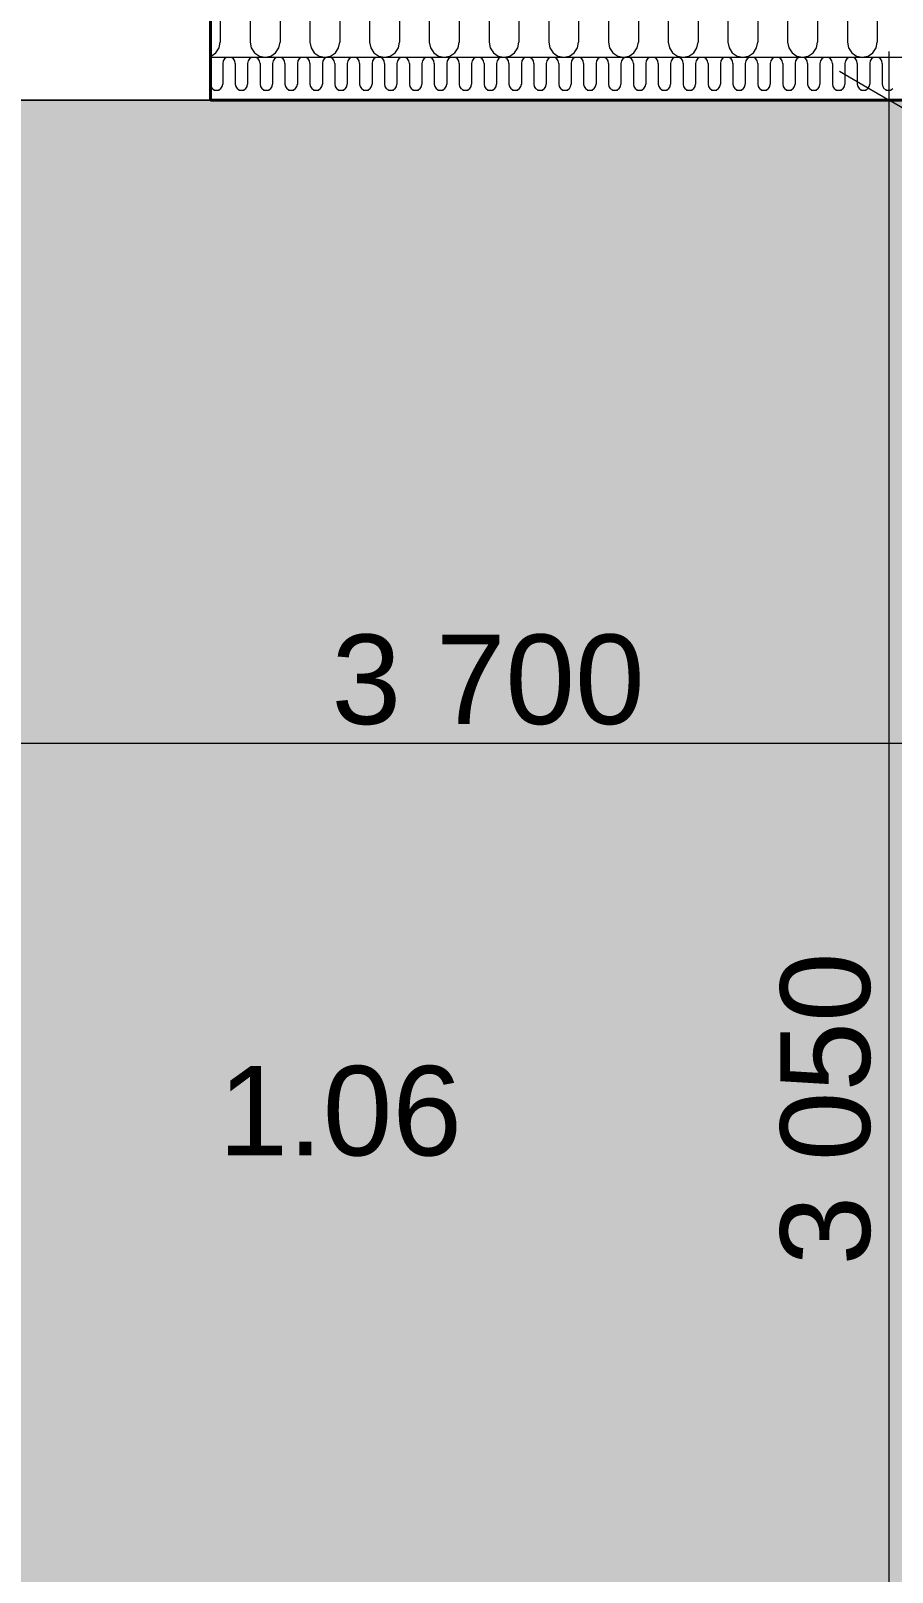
# Model space of a CAD drawing. Header units: millimetres. Extents: x -3100 to 17162, y -19566 to 10100.
# Drawn here: x 10379 to 11678, y 5181 to 7505 of the extents above; entities that cross this region are included whole.
import ezdxf

# ---------------------------------------------------------------- set-up
doc = ezdxf.new("R2010")
doc.units = ezdxf.units.MM
doc.header["$MEASUREMENT"] = 0
doc.linetypes.add('Wipeout_Contour', pattern=[1000, 0, -1000])
for name, color, linetype in [('Konstrukce - morfy', 7, 'Continuous'), ('Konstrukce - svislé nosné', 7, 'Continuous'), ('Konstrukce – Dělicí čáry vrstev', 7, 'Continuous'), ('Kóty - SP', 7, 'Continuous'), ('Otvory – Okna', 7, 'Continuous'), ('Výplně – Řezové', 7, 'Continuous'), ('Zóny', 7, 'Continuous')]:
    doc.layers.add(name, color=color, linetype=linetype)
doc.styles.add('GENEROVANÝ_STYL_1', font='Arial.ttf')
doc.styles.add('GENEROVANÝ_STYL_2', font='Arial.ttf')
doc.dimstyles.new('GENEROVANÝ_STYL__1', dxfattribs={"dimtxt": 134.999996, "dimasz": 114, "dimexe": 0.18, "dimexo": 0.0625, "dimgap": 0, "dimtad": 1, "dimtih": 1, "dimtoh": 1, "dimdec": 0, "dimzin": 0, "dimdsep": 46, "dimtxsty": 'GENEROVANÝ_STYL_1', "dimblk": 'ARROWHEAD_2', "dimblk1": 'ARROWHEAD_2', "dimblk2": 'ARROWHEAD_2', "dimcen": 0.09, "dimse1": 1, "dimse2": 1, "dimclrd": 256, "dimclre": 256, "dimclrt": 256, "dimazin": 0, "dimtfac": 1, "dimtdec": 4, "dimtmove": 0, "dimatfit": 3, "dimfxl": 1, "dimtolj": 1, "dimtzin": 0, "dimarcsym": 0})
doc.dimstyles.new('GENEROVANÝ_STYL__2', dxfattribs={"dimtxt": 134.999996, "dimasz": 114, "dimexe": 0.18, "dimexo": 0.0625, "dimgap": 0, "dimtad": 1, "dimdec": 0, "dimzin": 0, "dimdsep": 46, "dimtxsty": 'GENEROVANÝ_STYL_1', "dimblk": 'ARROWHEAD_2', "dimblk1": 'ARROWHEAD_2', "dimblk2": 'ARROWHEAD_2', "dimcen": 0.09, "dimse1": 1, "dimse2": 1, "dimclrd": 256, "dimclre": 256, "dimclrt": 256, "dimazin": 0, "dimtfac": 1, "dimtdec": 4, "dimtmove": 0, "dimatfit": 3, "dimfxl": 1, "dimtolj": 1, "dimtzin": 0, "dimarcsym": 0})
doc.dimstyles.new('GENEROVANÝ_STYL__3', dxfattribs={"dimtxt": 134.999996, "dimasz": 114, "dimexe": 0.18, "dimexo": 0.0625, "dimgap": 0, "dimtad": 1, "dimdec": 0, "dimzin": 0, "dimdsep": 46, "dimtxsty": 'GENEROVANÝ_STYL_1', "dimblk": 'ARROWHEAD_2', "dimblk1": 'ARROWHEAD_2', "dimblk2": 'ARROWHEAD_2', "dimcen": 0.09, "dimse1": 1, "dimse2": 1, "dimclrd": 256, "dimclre": 256, "dimclrt": 256, "dimazin": 0, "dimtfac": 1, "dimtdec": 4, "dimtmove": 2, "dimatfit": 3, "dimfxl": 1, "dimtolj": 1, "dimtzin": 0, "dimarcsym": 0})

# ---------------------------------------------------------------- blocks, each defined once
blk = doc.blocks.new('Pokoj 1_1.06_4', base_point=(10597.2, 6204))
at = {"layer": 'Zóny', "linetype": 'Continuous', "lineweight": 0, "true_color": 0xffffff}
blk.add_hatch(color=7, dxfattribs=at).paths.add_polyline_path([(9000, 7400), (9000, 4350), (12700, 4350), (12700, 7400)])
blk = doc.blocks.new('*X50')
at = {"layer": 'Výplně – Řezové', "color": 53, "linetype": 'Continuous', "lineweight": 13, "true_color": 0xeccf4f}
for p, q in [((10671.5, 7462.3), (10669.5, 7459.2)), ((10674.5, 7464.3), (10671.5, 7462.3)), ((10678.1, 7465), (10674.5, 7464.3)), ((10681.7, 7464.3), (10678.1, 7465)), ((10684.8, 7462.3), (10681.7, 7464.3)), ((10686.8, 7459.2), (10684.8, 7462.3)), ((10709, 7462.3), (10707, 7459.2)), ((10712, 7464.3), (10709, 7462.3)), ((10715.6, 7465), (10712, 7464.3)), ((10719.2, 7464.3), (10715.6, 7465)), ((10722.3, 7462.3), (10719.2, 7464.3)), ((10724.3, 7459.2), (10722.3, 7462.3)), ((10746.5, 7462.3), (10744.5, 7459.2)), ((10749.5, 7464.3), (10746.5, 7462.3)), ((10753.1, 7465), (10749.5, 7464.3)), ((10756.7, 7464.3), (10753.1, 7465)), ((10759.8, 7462.3), (10756.7, 7464.3)), ((10761.8, 7459.2), (10759.8, 7462.3)), ((10784, 7462.3), (10782, 7459.2)), ((10787, 7464.3), (10784, 7462.3)), ((10790.6, 7465), (10787, 7464.3)), ((10794.2, 7464.3), (10790.6, 7465)), ((10797.3, 7462.3), (10794.2, 7464.3)), ((10799.3, 7459.2), (10797.3, 7462.3)), ((10821.5, 7462.3), (10819.5, 7459.2)), ((10824.5, 7464.3), (10821.5, 7462.3)), ((10828.1, 7465), (10824.5, 7464.3)), ((10831.7, 7464.3), (10828.1, 7465)), ((10834.8, 7462.3), (10831.7, 7464.3)), ((10836.8, 7459.2), (10834.8, 7462.3)), ((10859, 7462.3), (10857, 7459.2)), ((10862, 7464.3), (10859, 7462.3)), ((10865.6, 7465), (10862, 7464.3)), ((10869.2, 7464.3), (10865.6, 7465)), ((10872.3, 7462.3), (10869.2, 7464.3)), ((10874.3, 7459.2), (10872.3, 7462.3)), ((10896.5, 7462.3), (10894.5, 7459.2)), ((10899.5, 7464.3), (10896.5, 7462.3)), ((10903.1, 7465), (10899.5, 7464.3)), ((10906.7, 7464.3), (10903.1, 7465)), ((10909.8, 7462.3), (10906.7, 7464.3)), ((10911.8, 7459.2), (10909.8, 7462.3)), ((10934, 7462.3), (10932, 7459.2)), ((10937, 7464.3), (10934, 7462.3)), ((10940.6, 7465), (10937, 7464.3)), ((10944.2, 7464.3), (10940.6, 7465)), ((10947.3, 7462.3), (10944.2, 7464.3)), ((10949.3, 7459.2), (10947.3, 7462.3)), ((10971.5, 7462.3), (10969.5, 7459.2)), ((10974.5, 7464.3), (10971.5, 7462.3)), ((10978.1, 7465), (10974.5, 7464.3)), ((10981.7, 7464.3), (10978.1, 7465)), ((10984.8, 7462.3), (10981.7, 7464.3)), ((10986.8, 7459.2), (10984.8, 7462.3)), ((11009, 7462.3), (11007, 7459.2)), ((11012, 7464.3), (11009, 7462.3)), ((11015.6, 7465), (11012, 7464.3)), ((11019.2, 7464.3), (11015.6, 7465)), ((11022.3, 7462.3), (11019.2, 7464.3)), ((11024.3, 7459.2), (11022.3, 7462.3)), ((11046.5, 7462.3), (11044.5, 7459.2)), ((11049.5, 7464.3), (11046.5, 7462.3)), ((11053.1, 7465), (11049.5, 7464.3)), ((11056.7, 7464.3), (11053.1, 7465)), ((11059.8, 7462.3), (11056.7, 7464.3)), ((11061.8, 7459.2), (11059.8, 7462.3)), ((11084, 7462.3), (11082, 7459.2)), ((11087, 7464.3), (11084, 7462.3)), ((11090.6, 7465), (11087, 7464.3)), ((11094.2, 7464.3), (11090.6, 7465)), ((11097.3, 7462.3), (11094.2, 7464.3)), ((11099.3, 7459.2), (11097.3, 7462.3)), ((11121.5, 7462.3), (11119.5, 7459.2)), ((11124.5, 7464.3), (11121.5, 7462.3)), ((11128.1, 7465), (11124.5, 7464.3)), ((11131.7, 7464.3), (11128.1, 7465)), ((11134.8, 7462.3), (11131.7, 7464.3)), ((11136.8, 7459.2), (11134.8, 7462.3)), ((11159, 7462.3), (11157, 7459.2)), ((11162, 7464.3), (11159, 7462.3)), ((11165.6, 7465), (11162, 7464.3)), ((11169.2, 7464.3), (11165.6, 7465)), ((11172.3, 7462.3), (11169.2, 7464.3)), ((11174.3, 7459.2), (11172.3, 7462.3)), ((11196.5, 7462.3), (11194.5, 7459.2)), ((11199.5, 7464.3), (11196.5, 7462.3)), ((11203.1, 7465), (11199.5, 7464.3)), ((11206.7, 7464.3), (11203.1, 7465)), ((11209.8, 7462.3), (11206.7, 7464.3)), ((11211.8, 7459.2), (11209.8, 7462.3)), ((11234, 7462.3), (11232, 7459.2)), ((11237, 7464.3), (11234, 7462.3)), ((11240.6, 7465), (11237, 7464.3)), ((11244.2, 7464.3), (11240.6, 7465)), ((11247.3, 7462.3), (11244.2, 7464.3)), ((11249.3, 7459.2), (11247.3, 7462.3)), ((11271.5, 7462.3), (11269.5, 7459.2)), ((11274.5, 7464.3), (11271.5, 7462.3)), ((11278.1, 7465), (11274.5, 7464.3)), ((11281.7, 7464.3), (11278.1, 7465)), ((11284.8, 7462.3), (11281.7, 7464.3)), ((11286.8, 7459.2), (11284.8, 7462.3)), ((11309, 7462.3), (11307, 7459.2)), ((11312, 7464.3), (11309, 7462.3)), ((11315.6, 7465), (11312, 7464.3)), ((11319.2, 7464.3), (11315.6, 7465)), ((11322.3, 7462.3), (11319.2, 7464.3)), ((11324.3, 7459.2), (11322.3, 7462.3)), ((11346.5, 7462.3), (11344.5, 7459.2)), ((11349.5, 7464.3), (11346.5, 7462.3)), ((11353.1, 7465), (11349.5, 7464.3)), ((11356.7, 7464.3), (11353.1, 7465)), ((11359.8, 7462.3), (11356.7, 7464.3)), ((11361.8, 7459.2), (11359.8, 7462.3)), ((11384, 7462.3), (11382, 7459.2)), ((11387, 7464.3), (11384, 7462.3)), ((11390.6, 7465), (11387, 7464.3)), ((11394.2, 7464.3), (11390.6, 7465)), ((11397.3, 7462.3), (11394.2, 7464.3)), ((11399.3, 7459.2), (11397.3, 7462.3)), ((11421.5, 7462.3), (11419.5, 7459.2)), ((11424.5, 7464.3), (11421.5, 7462.3)), ((11428.1, 7465), (11424.5, 7464.3)), ((11431.7, 7464.3), (11428.1, 7465)), ((11434.8, 7462.3), (11431.7, 7464.3)), ((11436.8, 7459.2), (11434.8, 7462.3)), ((11459, 7462.3), (11457, 7459.2)), ((11462, 7464.3), (11459, 7462.3)), ((11465.6, 7465), (11462, 7464.3)), ((11469.2, 7464.3), (11465.6, 7465)), ((11472.3, 7462.3), (11469.2, 7464.3)), ((11474.3, 7459.2), (11472.3, 7462.3)), ((11496.5, 7462.3), (11494.5, 7459.2)), ((11499.5, 7464.3), (11496.5, 7462.3)), ((11503.1, 7465), (11499.5, 7464.3)), ((11506.7, 7464.3), (11503.1, 7465)), ((11509.8, 7462.3), (11506.7, 7464.3)), ((11511.8, 7459.2), (11509.8, 7462.3)), ((11534, 7462.3), (11532, 7459.2)), ((11537, 7464.3), (11534, 7462.3)), ((11540.6, 7465), (11537, 7464.3)), ((11544.2, 7464.3), (11540.6, 7465)), ((11547.3, 7462.3), (11544.2, 7464.3)), ((11549.3, 7459.2), (11547.3, 7462.3)), ((11571.5, 7462.3), (11569.5, 7459.2)), ((11574.5, 7464.3), (11571.5, 7462.3)), ((11578.1, 7465), (11574.5, 7464.3)), ((11581.7, 7464.3), (11578.1, 7465)), ((11584.8, 7462.3), (11581.7, 7464.3)), ((11586.8, 7459.2), (11584.8, 7462.3)), ((11609, 7462.3), (11607, 7459.2)), ((11612, 7464.3), (11609, 7462.3)), ((11615.6, 7465), (11612, 7464.3)), ((11619.2, 7464.3), (11615.6, 7465)), ((11622.3, 7462.3), (11619.2, 7464.3)), ((11624.3, 7459.2), (11622.3, 7462.3)), ((11646.5, 7462.3), (11644.5, 7459.2)), ((11649.5, 7464.3), (11646.5, 7462.3)), ((11653.1, 7465), (11649.5, 7464.3)), ((11656.7, 7464.3), (11653.1, 7465)), ((11659.8, 7462.3), (11656.7, 7464.3)), ((11661.8, 7459.2), (11659.8, 7462.3)), ((10650, 7455.6), (10650, 7424.4)), ((10669.5, 7459.2), (10668.8, 7455.6)), ((10668.8, 7455.6), (10668.8, 7424.4)), ((10687.5, 7455.6), (10686.8, 7459.2)), ((10687.5, 7455.6), (10687.5, 7424.4)), ((10707, 7459.2), (10706.2, 7455.6)), ((10706.2, 7455.6), (10706.2, 7424.4)), ((10725, 7455.6), (10724.3, 7459.2)), ((10725, 7455.6), (10725, 7424.4)), ((10744.5, 7459.2), (10743.8, 7455.6)), ((10743.8, 7455.6), (10743.8, 7424.4)), ((10762.5, 7455.6), (10761.8, 7459.2)), ((10762.5, 7455.6), (10762.5, 7424.4)), ((10782, 7459.2), (10781.2, 7455.6)), ((10781.2, 7455.6), (10781.2, 7424.4)), ((10800, 7455.6), (10799.3, 7459.2)), ((10800, 7455.6), (10800, 7424.4)), ((10819.5, 7459.2), (10818.8, 7455.6)), ((10818.8, 7455.6), (10818.8, 7424.4)), ((10837.5, 7455.6), (10836.8, 7459.2)), ((10837.5, 7455.6), (10837.5, 7424.4)), ((10857, 7459.2), (10856.2, 7455.6)), ((10856.2, 7455.6), (10856.2, 7424.4)), ((10875, 7455.6), (10874.3, 7459.2)), ((10875, 7455.6), (10875, 7424.4)), ((10894.5, 7459.2), (10893.8, 7455.6)), ((10893.8, 7455.6), (10893.8, 7424.4)), ((10912.5, 7455.6), (10911.8, 7459.2)), ((10912.5, 7455.6), (10912.5, 7424.4)), ((10932, 7459.2), (10931.2, 7455.6)), ((10931.2, 7455.6), (10931.2, 7424.4)), ((10950, 7455.6), (10949.3, 7459.2)), ((10950, 7455.6), (10950, 7424.4)), ((10969.5, 7459.2), (10968.8, 7455.6)), ((10968.8, 7455.6), (10968.8, 7424.4)), ((10987.5, 7455.6), (10986.8, 7459.2)), ((10987.5, 7455.6), (10987.5, 7424.4)), ((11007, 7459.2), (11006.2, 7455.6)), ((11006.2, 7455.6), (11006.2, 7424.4)), ((11025, 7455.6), (11024.3, 7459.2)), ((11025, 7455.6), (11025, 7424.4)), ((11044.5, 7459.2), (11043.8, 7455.6)), ((11043.8, 7455.6), (11043.8, 7424.4)), ((11062.5, 7455.6), (11061.8, 7459.2)), ((11062.5, 7455.6), (11062.5, 7424.4)), ((11082, 7459.2), (11081.2, 7455.6)), ((11081.2, 7455.6), (11081.2, 7424.4)), ((11100, 7455.6), (11099.3, 7459.2)), ((11100, 7455.6), (11100, 7424.4)), ((11119.5, 7459.2), (11118.7, 7455.6)), ((11118.7, 7455.6), (11118.7, 7424.4)), ((11137.5, 7455.6), (11136.8, 7459.2)), ((11137.5, 7455.6), (11137.5, 7424.4)), ((11157, 7459.2), (11156.2, 7455.6)), ((11156.2, 7455.6), (11156.2, 7424.4)), ((11175, 7455.6), (11174.3, 7459.2)), ((11175, 7455.6), (11175, 7424.4)), ((11194.5, 7459.2), (11193.7, 7455.6)), ((11193.7, 7455.6), (11193.7, 7424.4)), ((11212.5, 7455.6), (11211.8, 7459.2)), ((11212.5, 7455.6), (11212.5, 7424.4)), ((11232, 7459.2), (11231.2, 7455.6)), ((11231.2, 7455.6), (11231.2, 7424.4)), ((11250, 7455.6), (11249.3, 7459.2)), ((11250, 7455.6), (11250, 7424.4)), ((11269.5, 7459.2), (11268.7, 7455.6)), ((11268.7, 7455.6), (11268.7, 7424.4)), ((11287.5, 7455.6), (11286.8, 7459.2)), ((11287.5, 7455.6), (11287.5, 7424.4)), ((11307, 7459.2), (11306.2, 7455.6)), ((11306.2, 7455.6), (11306.2, 7424.4)), ((11325, 7455.6), (11324.3, 7459.2)), ((11325, 7455.6), (11325, 7424.4)), ((11344.5, 7459.2), (11343.7, 7455.6)), ((11343.7, 7455.6), (11343.7, 7424.4)), ((11362.5, 7455.6), (11361.8, 7459.2)), ((11362.5, 7455.6), (11362.5, 7424.4)), ((11382, 7459.2), (11381.2, 7455.6)), ((11381.2, 7455.6), (11381.2, 7424.4)), ((11400, 7455.6), (11399.3, 7459.2)), ((11400, 7455.6), (11400, 7424.4)), ((11419.5, 7459.2), (11418.7, 7455.6)), ((11418.7, 7455.6), (11418.7, 7424.4)), ((11437.5, 7455.6), (11436.8, 7459.2)), ((11437.5, 7455.6), (11437.5, 7424.4)), ((11457, 7459.2), (11456.2, 7455.6)), ((11456.2, 7455.6), (11456.2, 7424.4)), ((11475, 7455.6), (11474.3, 7459.2)), ((11475, 7455.6), (11475, 7424.4)), ((11494.5, 7459.2), (11493.7, 7455.6)), ((11493.7, 7455.6), (11493.7, 7424.4)), ((11512.5, 7455.6), (11511.8, 7459.2)), ((11512.5, 7455.6), (11512.5, 7424.4)), ((11532, 7459.2), (11531.2, 7455.6)), ((11531.2, 7455.6), (11531.2, 7424.4)), ((11550, 7455.6), (11549.3, 7459.2)), ((11550, 7455.6), (11550, 7424.4)), ((11569.5, 7459.2), (11568.7, 7455.6)), ((11568.7, 7455.6), (11568.7, 7424.4)), ((11587.5, 7455.6), (11586.8, 7459.2)), ((11587.5, 7455.6), (11587.5, 7424.4)), ((11607, 7459.2), (11606.2, 7455.6)), ((11606.2, 7455.6), (11606.2, 7424.4)), ((11625, 7455.6), (11624.3, 7459.2)), ((11625, 7455.6), (11625, 7424.4)), ((11644.5, 7459.2), (11643.7, 7455.6)), ((11643.7, 7455.6), (11643.7, 7424.4)), ((11662.5, 7455.6), (11661.8, 7459.2)), ((11662.5, 7455.6), (11662.5, 7424.4)), ((10650, 7424.4), (10650.7, 7420.8)), ((10650.7, 7420.8), (10652.7, 7417.7)), ((10652.7, 7417.7), (10655.8, 7415.7)), ((10655.8, 7415.7), (10659.4, 7415)), ((10659.4, 7415), (10663, 7415.7)), ((10663, 7415.7), (10666, 7417.7)), ((10666, 7417.7), (10668, 7420.8)), ((10668, 7420.8), (10668.8, 7424.4)), ((10687.5, 7424.4), (10688.2, 7420.8)), ((10688.2, 7420.8), (10690.2, 7417.7)), ((10690.2, 7417.7), (10693.3, 7415.7)), ((10693.3, 7415.7), (10696.9, 7415)), ((10696.9, 7415), (10700.5, 7415.7)), ((10700.5, 7415.7), (10703.5, 7417.7)), ((10703.5, 7417.7), (10705.5, 7420.8)), ((10705.5, 7420.8), (10706.2, 7424.4)), ((10725, 7424.4), (10725.7, 7420.8)), ((10725.7, 7420.8), (10727.7, 7417.7)), ((10727.7, 7417.7), (10730.8, 7415.7)), ((10730.8, 7415.7), (10734.4, 7415)), ((10734.4, 7415), (10738, 7415.7)), ((10738, 7415.7), (10741, 7417.7)), ((10741, 7417.7), (10743, 7420.8)), ((10743, 7420.8), (10743.8, 7424.4)), ((10762.5, 7424.4), (10763.2, 7420.8)), ((10763.2, 7420.8), (10765.2, 7417.7)), ((10765.2, 7417.7), (10768.3, 7415.7)), ((10768.3, 7415.7), (10771.9, 7415)), ((10771.9, 7415), (10775.5, 7415.7)), ((10775.5, 7415.7), (10778.5, 7417.7)), ((10778.5, 7417.7), (10780.5, 7420.8)), ((10780.5, 7420.8), (10781.2, 7424.4)), ((10800, 7424.4), (10800.7, 7420.8)), ((10800.7, 7420.8), (10802.7, 7417.7)), ((10802.7, 7417.7), (10805.8, 7415.7)), ((10805.8, 7415.7), (10809.4, 7415)), ((10809.4, 7415), (10813, 7415.7)), ((10813, 7415.7), (10816, 7417.7)), ((10816, 7417.7), (10818, 7420.8)), ((10818, 7420.8), (10818.8, 7424.4)), ((10837.5, 7424.4), (10838.2, 7420.8)), ((10838.2, 7420.8), (10840.2, 7417.7)), ((10840.2, 7417.7), (10843.3, 7415.7)), ((10843.3, 7415.7), (10846.9, 7415)), ((10846.9, 7415), (10850.5, 7415.7)), ((10850.5, 7415.7), (10853.5, 7417.7)), ((10853.5, 7417.7), (10855.5, 7420.8)), ((10855.5, 7420.8), (10856.2, 7424.4)), ((10875, 7424.4), (10875.7, 7420.8)), ((10875.7, 7420.8), (10877.7, 7417.7)), ((10877.7, 7417.7), (10880.8, 7415.7)), ((10880.8, 7415.7), (10884.4, 7415)), ((10884.4, 7415), (10888, 7415.7)), ((10888, 7415.7), (10891, 7417.7)), ((10891, 7417.7), (10893, 7420.8)), ((10893, 7420.8), (10893.8, 7424.4)), ((10912.5, 7424.4), (10913.2, 7420.8)), ((10913.2, 7420.8), (10915.2, 7417.7)), ((10915.2, 7417.7), (10918.3, 7415.7)), ((10918.3, 7415.7), (10921.9, 7415)), ((10921.9, 7415), (10925.5, 7415.7)), ((10925.5, 7415.7), (10928.5, 7417.7)), ((10928.5, 7417.7), (10930.5, 7420.8)), ((10930.5, 7420.8), (10931.2, 7424.4)), ((10950, 7424.4), (10950.7, 7420.8)), ((10950.7, 7420.8), (10952.7, 7417.7)), ((10952.7, 7417.7), (10955.8, 7415.7)), ((10955.8, 7415.7), (10959.4, 7415)), ((10959.4, 7415), (10963, 7415.7)), ((10963, 7415.7), (10966, 7417.7)), ((10966, 7417.7), (10968, 7420.8)), ((10968, 7420.8), (10968.8, 7424.4)), ((10987.5, 7424.4), (10988.2, 7420.8)), ((10988.2, 7420.8), (10990.2, 7417.7)), ((10990.2, 7417.7), (10993.3, 7415.7)), ((10993.3, 7415.7), (10996.9, 7415)), ((10996.9, 7415), (11000.5, 7415.7)), ((11000.5, 7415.7), (11003.5, 7417.7)), ((11003.5, 7417.7), (11005.5, 7420.8)), ((11005.5, 7420.8), (11006.2, 7424.4)), ((11025, 7424.4), (11025.7, 7420.8)), ((11025.7, 7420.8), (11027.7, 7417.7)), ((11027.7, 7417.7), (11030.8, 7415.7)), ((11030.8, 7415.7), (11034.4, 7415)), ((11034.4, 7415), (11038, 7415.7)), ((11038, 7415.7), (11041, 7417.7)), ((11041, 7417.7), (11043, 7420.8)), ((11043, 7420.8), (11043.8, 7424.4)), ((11062.5, 7424.4), (11063.2, 7420.8)), ((11063.2, 7420.8), (11065.2, 7417.7)), ((11065.2, 7417.7), (11068.3, 7415.7)), ((11068.3, 7415.7), (11071.9, 7415)), ((11071.9, 7415), (11075.5, 7415.7)), ((11075.5, 7415.7), (11078.5, 7417.7)), ((11078.5, 7417.7), (11080.5, 7420.8)), ((11080.5, 7420.8), (11081.2, 7424.4)), ((11100, 7424.4), (11100.7, 7420.8)), ((11100.7, 7420.8), (11102.7, 7417.7)), ((11102.7, 7417.7), (11105.8, 7415.7)), ((11105.8, 7415.7), (11109.4, 7415)), ((11109.4, 7415), (11113, 7415.7)), ((11113, 7415.7), (11116, 7417.7)), ((11116, 7417.7), (11118, 7420.8)), ((11118, 7420.8), (11118.7, 7424.4)), ((11137.5, 7424.4), (11138.2, 7420.8)), ((11138.2, 7420.8), (11140.2, 7417.7)), ((11140.2, 7417.7), (11143.3, 7415.7)), ((11143.3, 7415.7), (11146.9, 7415)), ((11146.9, 7415), (11150.5, 7415.7)), ((11150.5, 7415.7), (11153.5, 7417.7)), ((11153.5, 7417.7), (11155.5, 7420.8)), ((11155.5, 7420.8), (11156.2, 7424.4)), ((11175, 7424.4), (11175.7, 7420.8)), ((11175.7, 7420.8), (11177.7, 7417.7)), ((11177.7, 7417.7), (11180.8, 7415.7)), ((11180.8, 7415.7), (11184.4, 7415)), ((11184.4, 7415), (11188, 7415.7)), ((11188, 7415.7), (11191, 7417.7)), ((11191, 7417.7), (11193, 7420.8)), ((11193, 7420.8), (11193.7, 7424.4)), ((11212.5, 7424.4), (11213.2, 7420.8)), ((11213.2, 7420.8), (11215.2, 7417.7)), ((11215.2, 7417.7), (11218.3, 7415.7)), ((11218.3, 7415.7), (11221.9, 7415)), ((11221.9, 7415), (11225.5, 7415.7)), ((11225.5, 7415.7), (11228.5, 7417.7)), ((11228.5, 7417.7), (11230.5, 7420.8)), ((11230.5, 7420.8), (11231.2, 7424.4)), ((11250, 7424.4), (11250.7, 7420.8)), ((11250.7, 7420.8), (11252.7, 7417.7)), ((11252.7, 7417.7), (11255.8, 7415.7)), ((11255.8, 7415.7), (11259.4, 7415)), ((11259.4, 7415), (11263, 7415.7)), ((11263, 7415.7), (11266, 7417.7)), ((11266, 7417.7), (11268, 7420.8)), ((11268, 7420.8), (11268.7, 7424.4)), ((11287.5, 7424.4), (11288.2, 7420.8)), ((11288.2, 7420.8), (11290.2, 7417.7)), ((11290.2, 7417.7), (11293.3, 7415.7)), ((11293.3, 7415.7), (11296.9, 7415)), ((11296.9, 7415), (11300.5, 7415.7)), ((11300.5, 7415.7), (11303.5, 7417.7)), ((11303.5, 7417.7), (11305.5, 7420.8)), ((11305.5, 7420.8), (11306.2, 7424.4)), ((11325, 7424.4), (11325.7, 7420.8)), ((11325.7, 7420.8), (11327.7, 7417.7)), ((11327.7, 7417.7), (11330.8, 7415.7)), ((11330.8, 7415.7), (11334.4, 7415)), ((11334.4, 7415), (11338, 7415.7)), ((11338, 7415.7), (11341, 7417.7)), ((11341, 7417.7), (11343, 7420.8)), ((11343, 7420.8), (11343.7, 7424.4)), ((11362.5, 7424.4), (11363.2, 7420.8)), ((11363.2, 7420.8), (11365.2, 7417.7)), ((11365.2, 7417.7), (11368.3, 7415.7)), ((11368.3, 7415.7), (11371.9, 7415)), ((11371.9, 7415), (11375.5, 7415.7)), ((11375.5, 7415.7), (11378.5, 7417.7)), ((11378.5, 7417.7), (11380.5, 7420.8)), ((11380.5, 7420.8), (11381.2, 7424.4)), ((11400, 7424.4), (11400.7, 7420.8)), ((11400.7, 7420.8), (11402.7, 7417.7)), ((11402.7, 7417.7), (11405.8, 7415.7)), ((11405.8, 7415.7), (11409.4, 7415)), ((11409.4, 7415), (11413, 7415.7)), ((11413, 7415.7), (11416, 7417.7)), ((11416, 7417.7), (11418, 7420.8)), ((11418, 7420.8), (11418.7, 7424.4)), ((11437.5, 7424.4), (11438.2, 7420.8)), ((11438.2, 7420.8), (11440.2, 7417.7)), ((11440.2, 7417.7), (11443.3, 7415.7)), ((11443.3, 7415.7), (11446.9, 7415)), ((11446.9, 7415), (11450.5, 7415.7)), ((11450.5, 7415.7), (11453.5, 7417.7)), ((11453.5, 7417.7), (11455.5, 7420.8)), ((11455.5, 7420.8), (11456.2, 7424.4)), ((11475, 7424.4), (11475.7, 7420.8)), ((11475.7, 7420.8), (11477.7, 7417.7)), ((11477.7, 7417.7), (11480.8, 7415.7)), ((11480.8, 7415.7), (11484.4, 7415)), ((11484.4, 7415), (11488, 7415.7)), ((11488, 7415.7), (11491, 7417.7)), ((11491, 7417.7), (11493, 7420.8)), ((11493, 7420.8), (11493.7, 7424.4)), ((11512.5, 7424.4), (11513.2, 7420.8)), ((11513.2, 7420.8), (11515.2, 7417.7)), ((11515.2, 7417.7), (11518.3, 7415.7)), ((11518.3, 7415.7), (11521.9, 7415)), ((11521.9, 7415), (11525.5, 7415.7)), ((11525.5, 7415.7), (11528.5, 7417.7)), ((11528.5, 7417.7), (11530.5, 7420.8)), ((11530.5, 7420.8), (11531.2, 7424.4)), ((11550, 7424.4), (11550.7, 7420.8)), ((11550.7, 7420.8), (11552.7, 7417.7)), ((11552.7, 7417.7), (11555.8, 7415.7)), ((11555.8, 7415.7), (11559.4, 7415)), ((11559.4, 7415), (11563, 7415.7)), ((11563, 7415.7), (11566, 7417.7)), ((11566, 7417.7), (11568, 7420.8)), ((11568, 7420.8), (11568.7, 7424.4)), ((11587.5, 7424.4), (11588.2, 7420.8)), ((11588.2, 7420.8), (11590.2, 7417.7)), ((11590.2, 7417.7), (11593.3, 7415.7)), ((11593.3, 7415.7), (11596.9, 7415)), ((11596.9, 7415), (11600.5, 7415.7)), ((11600.5, 7415.7), (11603.5, 7417.7)), ((11603.5, 7417.7), (11605.5, 7420.8)), ((11605.5, 7420.8), (11606.2, 7424.4)), ((11625, 7424.4), (11625.7, 7420.8)), ((11625.7, 7420.8), (11627.7, 7417.7)), ((11627.7, 7417.7), (11630.8, 7415.7)), ((11630.8, 7415.7), (11634.4, 7415)), ((11634.4, 7415), (11638, 7415.7)), ((11638, 7415.7), (11641, 7417.7)), ((11641, 7417.7), (11643, 7420.8)), ((11643, 7420.8), (11643.7, 7424.4)), ((11662.5, 7424.4), (11663.2, 7420.8)), ((11663.2, 7420.8), (11665.2, 7417.7)), ((11665.2, 7417.7), (11668.3, 7415.7)), ((11668.3, 7415.7), (11671.9, 7415)), ((11671.9, 7415), (11675.5, 7415.7)), ((11675.5, 7415.7), (11678.5, 7417.7))]:
    blk.add_line(p, q, dxfattribs=at)
blk = doc.blocks.new('*X62')
at = {"layer": 'Výplně – Řezové', "color": 53, "linetype": 'Continuous', "lineweight": 13, "true_color": 0xeccf4f}
for p, q in [((10665, 7562.5), (10665, 7487.5)), ((10710, 7562.5), (10710, 7487.5)), ((10755, 7562.5), (10755, 7487.5)), ((10800, 7562.5), (10800, 7487.5)), ((10845, 7562.5), (10845, 7487.5)), ((10890, 7562.5), (10890, 7487.5)), ((10935, 7562.5), (10935, 7487.5)), ((10980, 7562.5), (10980, 7487.5)), ((11025, 7562.5), (11025, 7487.5)), ((11070, 7562.5), (11070, 7487.5)), ((11115, 7562.5), (11115, 7487.5)), ((11160, 7562.5), (11160, 7487.5)), ((11205, 7562.5), (11205, 7487.5)), ((11250, 7562.5), (11250, 7487.5)), ((11295, 7562.5), (11295, 7487.5)), ((11340, 7562.5), (11340, 7487.5)), ((11385, 7562.5), (11385, 7487.5)), ((11430, 7562.5), (11430, 7487.5)), ((11475, 7562.5), (11475, 7487.5)), ((11520, 7562.5), (11520, 7487.5)), ((11565, 7562.5), (11565, 7487.5)), ((11610, 7562.5), (11610, 7487.5)), ((11655, 7562.5), (11655, 7487.5)), ((10663.3, 7478.9), (10665, 7487.5)), ((10710, 7487.5), (10711.7, 7478.9)), ((10753.3, 7478.9), (10755, 7487.5)), ((10800, 7487.5), (10801.7, 7478.9)), ((10843.3, 7478.9), (10845, 7487.5)), ((10890, 7487.5), (10891.7, 7478.9)), ((10933.3, 7478.9), (10935, 7487.5)), ((10980, 7487.5), (10981.7, 7478.9)), ((11023.3, 7478.9), (11025, 7487.5)), ((11070, 7487.5), (11071.7, 7478.9)), ((11113.3, 7478.9), (11115, 7487.5)), ((11160, 7487.5), (11161.7, 7478.9)), ((11203.3, 7478.9), (11205, 7487.5)), ((11250, 7487.5), (11251.7, 7478.9)), ((11293.3, 7478.9), (11295, 7487.5)), ((11340, 7487.5), (11341.7, 7478.9)), ((11383.3, 7478.9), (11385, 7487.5)), ((11430, 7487.5), (11431.7, 7478.9)), ((11473.3, 7478.9), (11475, 7487.5)), ((11520, 7487.5), (11521.7, 7478.9)), ((11563.3, 7478.9), (11565, 7487.5)), ((11610, 7487.5), (11611.7, 7478.9)), ((11653.3, 7478.9), (11655, 7487.5)), ((10650, 7466.5), (10651.1, 7466.7)), ((10651.1, 7466.7), (10658.4, 7471.6)), ((10658.4, 7471.6), (10663.3, 7478.9)), ((10711.7, 7478.9), (10716.6, 7471.6)), ((10716.6, 7471.6), (10723.9, 7466.7)), ((10723.9, 7466.7), (10732.5, 7465)), ((10732.5, 7465), (10741.1, 7466.7)), ((10741.1, 7466.7), (10748.4, 7471.6)), ((10748.4, 7471.6), (10753.3, 7478.9)), ((10801.7, 7478.9), (10806.6, 7471.6)), ((10806.6, 7471.6), (10813.9, 7466.7)), ((10813.9, 7466.7), (10822.5, 7465)), ((10822.5, 7465), (10831.1, 7466.7)), ((10831.1, 7466.7), (10838.4, 7471.6)), ((10838.4, 7471.6), (10843.3, 7478.9)), ((10891.7, 7478.9), (10896.6, 7471.6)), ((10896.6, 7471.6), (10903.9, 7466.7)), ((10903.9, 7466.7), (10912.5, 7465)), ((10912.5, 7465), (10921.1, 7466.7)), ((10921.1, 7466.7), (10928.4, 7471.6)), ((10928.4, 7471.6), (10933.3, 7478.9)), ((10981.7, 7478.9), (10986.6, 7471.6)), ((10986.6, 7471.6), (10993.9, 7466.7)), ((10993.9, 7466.7), (11002.5, 7465)), ((11002.5, 7465), (11011.1, 7466.7)), ((11011.1, 7466.7), (11018.4, 7471.6)), ((11018.4, 7471.6), (11023.3, 7478.9)), ((11071.7, 7478.9), (11076.6, 7471.6)), ((11076.6, 7471.6), (11083.9, 7466.7)), ((11083.9, 7466.7), (11092.5, 7465)), ((11092.5, 7465), (11101.1, 7466.7)), ((11101.1, 7466.7), (11108.4, 7471.6)), ((11108.4, 7471.6), (11113.3, 7478.9)), ((11161.7, 7478.9), (11166.6, 7471.6)), ((11166.6, 7471.6), (11173.9, 7466.7)), ((11173.9, 7466.7), (11182.5, 7465)), ((11182.5, 7465), (11191.1, 7466.7)), ((11191.1, 7466.7), (11198.4, 7471.6)), ((11198.4, 7471.6), (11203.3, 7478.9)), ((11251.7, 7478.9), (11256.6, 7471.6)), ((11256.6, 7471.6), (11263.9, 7466.7)), ((11263.9, 7466.7), (11272.5, 7465)), ((11272.5, 7465), (11281.1, 7466.7)), ((11281.1, 7466.7), (11288.4, 7471.6)), ((11288.4, 7471.6), (11293.3, 7478.9)), ((11341.7, 7478.9), (11346.6, 7471.6)), ((11346.6, 7471.6), (11353.9, 7466.7)), ((11353.9, 7466.7), (11362.5, 7465)), ((11362.5, 7465), (11371.1, 7466.7)), ((11371.1, 7466.7), (11378.4, 7471.6)), ((11378.4, 7471.6), (11383.3, 7478.9)), ((11431.7, 7478.9), (11436.6, 7471.6)), ((11436.6, 7471.6), (11443.9, 7466.7)), ((11443.9, 7466.7), (11452.5, 7465)), ((11452.5, 7465), (11461.1, 7466.7)), ((11461.1, 7466.7), (11468.4, 7471.6)), ((11468.4, 7471.6), (11473.3, 7478.9)), ((11521.7, 7478.9), (11526.6, 7471.6)), ((11526.6, 7471.6), (11533.9, 7466.7)), ((11533.9, 7466.7), (11542.5, 7465)), ((11542.5, 7465), (11551.1, 7466.7)), ((11551.1, 7466.7), (11558.4, 7471.6)), ((11558.4, 7471.6), (11563.3, 7478.9)), ((11611.7, 7478.9), (11616.6, 7471.6)), ((11616.6, 7471.6), (11623.9, 7466.7)), ((11623.9, 7466.7), (11632.5, 7465)), ((11632.5, 7465), (11641.1, 7466.7)), ((11641.1, 7466.7), (11648.4, 7471.6)), ((11648.4, 7471.6), (11653.3, 7478.9))]:
    blk.add_line(p, q, dxfattribs=at)
blk = doc.blocks.new('Vícekřídlé vodorovné okno 27')
at = {"layer": 'Otvory – Okna', "color": 7, "linetype": 'Continuous', "lineweight": 20}
for p, q in [((-450, 150), (450, 150)), ((-450, 0), (-375, 0)), ((-375, 0), (-375, -50)), ((-375, 0), (375, 0)), ((375, -50), (375, 0)), ((375, 0), (450, 0)), ((-375, -50), (-450, -50)), ((375, -50), (-375, -50)), ((450, -50), (375, -50)), ((-450, -210), (450, -210))]:
    blk.add_line(p, q, dxfattribs=at)
at = {"layer": 'Otvory – Okna', "color": 7, "linetype": 'Continuous', "lineweight": 40}
for p, q in [((-450, 135), (-450, 150)), ((450, 135), (450, 150)), ((-450, 85), (-450, 135)), ((450, 85), (450, 135)), ((-450, 0), (-450, 85)), ((450, 0), (450, 85)), ((-450, -35), (-450, 0)), ((-450, -35), (-450, 0)), ((450, -35), (450, 0)), ((450, -35), (450, 0)), ((-450, -50), (-450, -35)), ((-450, -50), (-450, -35)), ((450, -50), (450, -35)), ((450, -50), (450, -35)), ((-450, -210), (-450, -50)), ((450, -210), (450, -50))]:
    blk.add_line(p, q, dxfattribs=at)
blk = doc.blocks.new('Zeď_3', base_point=(0, 7400))
at = {"color": 254, "linetype": 'Wipeout_Contour', "lineweight": 0, "ltscale": 55350.37161}
blk.add_wipeout([(12700, 7415), (10650, 7415), (10650, 7400), (12700, 7400)], dxfattribs=at).dxf.layer = 'Výplně – Řezové'
at = {"layer": 'Výplně – Řezové', "linetype": 'Continuous', "lineweight": 13, "true_color": 0xa8a8a8}
h = blk.add_hatch(dxfattribs=at)
h.set_pattern_fill('Sádra', color=253, style=0, pattern_type=2)
h.set_pattern_definition([(0, (0, 0), (0, 56.25), [0, -56.25])])
h.paths.add_polyline_path([(12700, 7415), (10650, 7415), (10650, 7400), (12700, 7400)])
at = {"layer": 'Konstrukce - svislé nosné', "color": 7, "linetype": 'Continuous', "lineweight": 40, "flags": 128}
blk.add_lwpolyline([(10650, 7400), (12700, 7400)], dxfattribs=at)
at = {"color": 254, "linetype": 'Wipeout_Contour', "lineweight": 0, "ltscale": 55446.289663}
blk.add_wipeout([(12715, 7465), (10650, 7465), (10650, 7415), (12715, 7415)], dxfattribs=at).dxf.layer = 'Výplně – Řezové'
at = {"layer": 'Konstrukce - svislé nosné', "color": 7, "linetype": 'Continuous', "lineweight": 40}
blk.add_line((10650, 7415), (10650, 7400), dxfattribs=at)
at = {"layer": 'Konstrukce - svislé nosné', "color": 7, "lineweight": 40}
blk.add_blockref('*X50', (0, 0), dxfattribs=at)
at = {"color": 254, "linetype": 'Wipeout_Contour', "lineweight": 0, "ltscale": 58160.201248}
blk.add_wipeout([(10650, 7465), (14165, 7465), (14165, 7585), (10650, 7585)], dxfattribs=at).dxf.layer = 'Výplně – Řezové'
at = {"layer": 'Konstrukce - svislé nosné', "color": 7, "linetype": 'Continuous', "lineweight": 40}
for p, q in [((10650, 7550), (10650, 7465)), ((10650, 7465), (10650, 7415))]:
    blk.add_line(p, q, dxfattribs=at)
at = {"layer": 'Konstrukce – Dělicí čáry vrstev', "color": 7, "linetype": 'Continuous', "lineweight": 13}
blk.add_line((10650, 7465), (14165, 7465), dxfattribs=at)
at = {"layer": 'Konstrukce - svislé nosné', "color": 7, "lineweight": 40}
blk.add_blockref('*X62', (0, 0), dxfattribs=at)
at = {"layer": 'Otvory – Okna', "color": 11, "linetype": 'Continuous', "lineweight": 20, "true_color": 0xf9716e, "xscale": -1, "zscale": 1000, "rotation": 180}
blk.add_blockref('Vícekřídlé vodorovné okno 27', (10200, 7550), dxfattribs=at)
blk = doc.blocks.new('*D346')
at = {"layer": 'Kóty - SP', "color": 146, "linetype": 'Continuous', "lineweight": 13, "true_color": 0x1a4f6e}
for p, q in [((-2670.5, 7760), (-2670.5, 7833.3)), ((-2595.5, 7716.7), (-2745.5, 7803.3)), ((-2558, 7760), (-2783, 7760)), ((-2670.5, -9460), (-2670.5, 7760)), ((-2745.5, -9416.7), (-2595.5, -9503.3)), ((-2558, -9460), (-2783, -9460)), ((-2670.5, -9533.3), (-2670.5, -9460))]:
    blk.add_line(p, q, dxfattribs=at)
at = {"layer": 'Kóty - SP', "color": 146, "lineweight": 13, "true_color": 0x1a4f6e, "insert": (-2697.5, -1133.1), "char_height": 135, "attachment_point": 7, "rotation": 90, "style": 'GENEROVANÝ_STYL_1'}
blk.add_mtext('\\A1;{\\pql;\\fArial|b0|i0|c0|p0;\\W1.000000;17\xa0220}', dxfattribs=at)
blk = doc.blocks.new('ARROWHEAD_2')
at = {"color": 0, "linetype": 'Continuous', "lineweight": 0}
for p, q in [((-0.378, -0.655), (0.378, 0.655)), ((0, 0), (-1, 0))]:
    blk.add_line(p, q, dxfattribs=at)
blk = doc.blocks.new('*D388')
at = {"layer": 'Kóty - SP', "color": 146, "linetype": 'Continuous', "lineweight": 13, "true_color": 0x1a4f6e}
for p, q in [((13239.6, 7443.3), (13389.6, 7356.7)), ((13427.1, 7400), (13202.1, 7400)), ((13314.6, 4200), (13314.6, 7400)), ((13239.6, 4243.3), (13389.6, 4156.7)), ((13427.1, 4200), (13202.1, 4200)), ((13314.6, -5080), (13314.6, 4200))]:
    blk.add_line(p, q, dxfattribs=at)
at = {"layer": 'Kóty - SP', "color": 146, "lineweight": 13, "true_color": 0x1a4f6e, "insert": (13287.6, 5568.3), "char_height": 135, "attachment_point": 7, "rotation": 90, "style": 'GENEROVANÝ_STYL_1'}
blk.add_mtext('\\A1;{\\pql;\\fArial|b0|i0|c0|p0;\\W1.000000;3\xa0200}', dxfattribs=at)
blk = doc.blocks.new('*D389')
at = {"layer": 'Kóty - SP', "color": 146, "linetype": 'Continuous', "lineweight": 13, "true_color": 0x1a4f6e}
for p, q in [((13314.6, 7760), (13314.6, 7833.3)), ((13389.6, 7716.7), (13239.6, 7803.3)), ((13427.1, 7760), (13202.1, 7760)), ((13314.6, 7400), (13314.6, 7760)), ((13239.6, 7443.3), (13389.6, 7356.7)), ((13427.1, 7400), (13202.1, 7400))]:
    blk.add_line(p, q, dxfattribs=at)
at = {"layer": 'Kóty - SP', "color": 146, "lineweight": 13, "true_color": 0x1a4f6e, "insert": (13287.6, 7804.9), "char_height": 135, "attachment_point": 7, "rotation": 90, "style": 'GENEROVANÝ_STYL_1'}
blk.add_mtext('\\A1;{\\pql;\\fArial|b0|i0|c0|p0;\\W1.000000;360}', dxfattribs=at)
blk = doc.blocks.new('*D434')
at = {"layer": 'Kóty - SP', "color": 146, "linetype": 'Continuous', "lineweight": 13, "true_color": 0x1a4f6e}
for p, q in [((9000, 6318.1), (9000, 6543.1)), ((12700, 6318.1), (12700, 6543.1)), ((9043.3, 6505.6), (8956.7, 6355.6)), ((12743.3, 6505.6), (12656.7, 6355.6)), ((9000, 6430.6), (12700, 6430.6))]:
    blk.add_line(p, q, dxfattribs=at)
at = {"layer": 'Kóty - SP', "color": 146, "lineweight": 13, "true_color": 0x1a4f6e, "char_height": 135, "attachment_point": 7, "style": 'GENEROVANÝ_STYL_1'}
for s, insert in [('\\A1;{\\pql;\\fArial|b0|i0|c0|p0;\\W1.000000;150}', (9027.9, 6457.6)), ('\\A1;{\\pql;\\fArial|b0|i0|c0|p0;\\W1.000000;3\xa0700}', (10832.6, 6457.6)), ('\\A1;{\\pql;\\fArial|b0|i0|c0|p0;\\W1.000000;100}', (12347.7, 6457.6))]:
    blk.add_mtext(s, dxfattribs=dict(at, insert=insert))
blk = doc.blocks.new('*D456')
at = {"layer": 'Kóty - SP', "color": 146, "linetype": 'Continuous', "lineweight": 13, "true_color": 0x1a4f6e}
for p, q in [((11672.9, 7400), (11672.9, 7473.3)), ((11747.9, 7356.7), (11597.9, 7443.3)), ((11785.4, 7400), (11560.4, 7400)), ((11672.9, 4350), (11672.9, 7400)), ((11597.9, 4393.3), (11747.9, 4306.7)), ((11785.4, 4350), (11560.4, 4350))]:
    blk.add_line(p, q, dxfattribs=at)
at = {"layer": 'Kóty - SP', "color": 146, "lineweight": 13, "true_color": 0x1a4f6e, "insert": (11645.9, 5643.3), "char_height": 135, "attachment_point": 7, "rotation": 90, "style": 'GENEROVANÝ_STYL_1'}
blk.add_mtext('\\A1;{\\pql;\\fArial|b0|i0|c0|p0;\\W1.000000;3\xa0050}', dxfattribs=at)

msp = doc.modelspace()

# ---------------------------------------------------------------- linework, layer by layer
at = {"layer": 'Zóny', "color": 7, "linetype": 'Continuous', "lineweight": 0, "true_color": 0xffffff, "flags": 128}
msp.add_lwpolyline([(9000, 7400), (9000, 4350), (12700, 4350), (12700, 7400)], close=True, dxfattribs=at)

# ---------------------------------------------------------------- block references
at = {"layer": 'Zóny', "color": 7, "linetype": 'Continuous', "lineweight": 20}
msp.add_blockref('Pokoj 1_1.06_4', (10597.2, 6204), dxfattribs=at)

# ---------------------------------------------------------------- texts
at = {"layer": 'Konstrukce - morfy', "color": 7, "linetype": 'Continuous', "lineweight": 13, "insert": (10662.2, 5807.2), "char_height": 135, "attachment_point": 7, "style": 'GENEROVANÝ_STYL_2'}
msp.add_mtext('\\A1;{\\pql;\\fArial|b0|i0|c0|p0;\\W1.000000;1.06}', dxfattribs=at)

# ---------------------------------------------------------------- dimensions: what is measured, and where the dimension line sits
at = {"layer": 'Kóty - SP', "color": 146, "linetype": 'Continuous', "lineweight": 13, "true_color": 0x1a4f6e}
dim = msp.add_linear_dim(base=(12700, 6430.6), p1=(9000, 5150), p2=(12700, 5875), dimstyle='GENEROVANÝ_STYL__1', dxfattribs=at)
dim.commit()
dim.dimension.update_dxf_attribs({"geometry": '*D434', "text_midpoint": (11071, 6525.1), "dimtype": 160})

# ---------------------------------------------------------------- next in the draw order: block references
at = {"layer": 'Konstrukce - svislé nosné', "color": 7, "lineweight": 40}
msp.add_blockref('Zeď_3', (0, 7400), dxfattribs=at)

# ---------------------------------------------------------------- next in the draw order: dimensions: what is measured, and where the dimension line sits
at = {"layer": 'Kóty - SP', "color": 146, "linetype": 'Continuous', "lineweight": 13, "true_color": 0x1a4f6e}
for base, p1, p2, dimstyle, picture, middle in [((13314.6, 7760), (7050, 7400), (7050, 7760), 'GENEROVANÝ_STYL__3', '*D389', (13220.1, 7963.8)), ((-2670.5, 7760), (11640, -9460), (-360, 7760), 'GENEROVANÝ_STYL__2', '*D346', (-2765, -841.7)), ((11672.9, 7400), (7900, 4350), (12700, 7400), 'GENEROVANÝ_STYL__2', '*D456', (11578.4, 5881.8)), ((13314.6, 7400), (12800, 4200), (7050, 7400), 'GENEROVANÝ_STYL__2', '*D388', (13220.1, 5806.8))]:
    dim = msp.add_linear_dim(base=base, p1=p1, p2=p2, angle=90, dimstyle=dimstyle, dxfattribs=at)
    dim.commit()
    dim.dimension.update_dxf_attribs({"geometry": picture, "text_midpoint": middle, "dimtype": 160, "text_rotation": 90})

doc.saveas('drawing.dxf')
